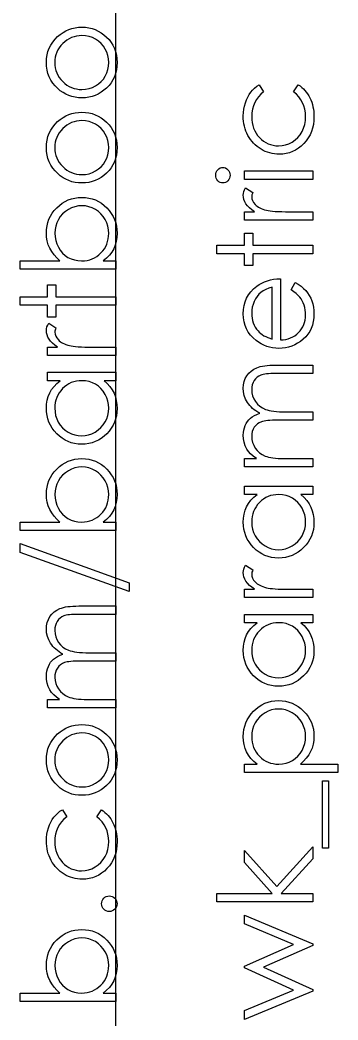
# Model space of a CAD drawing. Header units: millimetres. Extents: x -500 to 16, y 138 to 449.
# Drawn here: x -411.17 to -402.67, y 184.46 to 211.2 of the extents above; entities that cross this region are included whole.
import ezdxf

# ---------------------------------------------------------------- set-up
doc = ezdxf.new("R2010")
doc.units = ezdxf.units.MM

msp = doc.modelspace()

# ---------------------------------------------------------------- linework, layer by layer
at = {"color": 7, "linetype": 'Continuous'}
msp.add_line((-408.607, 164.056), (-408.607, 293.248), dxfattribs=at)
at = {"color": 7, "linetype": 'Continuous', "flags": 128}
for points in [[(-410.465, 210.066), (-410.461, 210.169), (-410.447, 210.267), (-410.423, 210.36), (-410.39, 210.449), (-410.348, 210.534), (-410.296, 210.614), (-410.235, 210.689), (-410.165, 210.76), (-410.165, 210.76), (-410.094, 210.819), (-410.021, 210.87), (-409.945, 210.913), (-409.865, 210.948), (-409.782, 210.976), (-409.696, 210.995), (-409.607, 211.007), (-409.515, 211.011), (-409.515, 211.011), (-409.422, 211.007), (-409.333, 210.994), (-409.246, 210.974), (-409.162, 210.945), (-409.081, 210.908), (-409.003, 210.862), (-408.929, 210.809), (-408.857, 210.746), (-408.79, 210.678), (-408.733, 210.605), (-408.685, 210.527), (-408.645, 210.444), (-408.614, 210.357), (-408.592, 210.265), (-408.579, 210.168), (-408.575, 210.066), (-408.575, 210.066), (-408.579, 209.964), (-408.592, 209.867), (-408.614, 209.775), (-408.645, 209.687), (-408.685, 209.604), (-408.733, 209.526), (-408.79, 209.453), (-408.857, 209.384), (-408.929, 209.322), (-409.003, 209.269), (-409.081, 209.223), (-409.162, 209.186), (-409.246, 209.157), (-409.333, 209.136), (-409.422, 209.124), (-409.515, 209.12), (-409.515, 209.12), (-409.607, 209.124), (-409.696, 209.135), (-409.781, 209.155), (-409.864, 209.182), (-409.943, 209.217), (-410.02, 209.261), (-410.093, 209.312), (-410.163, 209.37), (-410.163, 209.37), (-410.234, 209.441), (-410.295, 209.517), (-410.347, 209.597), (-410.39, 209.682), (-410.423, 209.771), (-410.447, 209.865), (-410.461, 209.964), (-410.466, 210.066)], [(-410.241, 210.065), (-410.238, 209.993), (-410.228, 209.923), (-410.211, 209.855), (-410.188, 209.79), (-410.158, 209.728), (-410.122, 209.668), (-410.078, 209.611), (-410.028, 209.556), (-409.974, 209.507), (-409.916, 209.464), (-409.856, 209.427), (-409.793, 209.397), (-409.727, 209.374), (-409.659, 209.358), (-409.588, 209.348), (-409.514, 209.344), (-409.514, 209.344), (-409.418, 209.35), (-409.325, 209.368), (-409.236, 209.399), (-409.15, 209.441), (-409.071, 209.493), (-409.001, 209.555), (-408.941, 209.625), (-408.891, 209.703), (-408.851, 209.787), (-408.822, 209.876), (-408.804, 209.969), (-408.799, 210.065), (-408.799, 210.065), (-408.804, 210.162), (-408.822, 210.255), (-408.851, 210.343), (-408.891, 210.427), (-408.941, 210.506), (-409.001, 210.576), (-409.071, 210.637), (-409.15, 210.689), (-409.236, 210.732), (-409.325, 210.762), (-409.418, 210.78), (-409.514, 210.786), (-409.514, 210.786), (-409.588, 210.783), (-409.659, 210.773), (-409.727, 210.756), (-409.793, 210.733), (-409.856, 210.703), (-409.916, 210.666), (-409.974, 210.623), (-410.028, 210.573), (-410.078, 210.519), (-410.122, 210.461), (-410.158, 210.402), (-410.188, 210.34), (-410.211, 210.275), (-410.228, 210.208), (-410.238, 210.137), (-410.241, 210.065)], [(-404.774, 209.472), (-404.658, 209.285), (-404.658, 209.285), (-404.733, 209.221), (-404.798, 209.151), (-404.853, 209.077), (-404.898, 208.997), (-404.933, 208.91), (-404.958, 208.819), (-404.973, 208.722), (-404.978, 208.619), (-404.978, 208.619), (-404.975, 208.537), (-404.965, 208.458), (-404.949, 208.383), (-404.926, 208.312), (-404.897, 208.243), (-404.861, 208.179), (-404.819, 208.118), (-404.77, 208.06), (-404.716, 208.008), (-404.659, 207.963), (-404.6, 207.924), (-404.538, 207.893), (-404.474, 207.869), (-404.406, 207.852), (-404.335, 207.841), (-404.262, 207.838), (-404.262, 207.838), (-404.167, 207.844), (-404.073, 207.863), (-403.984, 207.895), (-403.897, 207.94), (-403.816, 207.996), (-403.744, 208.062), (-403.683, 208.136), (-403.631, 208.221), (-403.589, 208.313), (-403.56, 208.41), (-403.542, 208.513), (-403.536, 208.621), (-403.536, 208.621), (-403.541, 208.72), (-403.556, 208.815), (-403.581, 208.904), (-403.616, 208.99), (-403.661, 209.071), (-403.716, 209.146), (-403.781, 209.218), (-403.857, 209.285), (-403.857, 209.285), (-403.733, 209.472), (-403.733, 209.472), (-403.685, 209.438), (-403.639, 209.401), (-403.596, 209.361), (-403.556, 209.319), (-403.518, 209.274), (-403.484, 209.225), (-403.451, 209.174), (-403.422, 209.12), (-403.396, 209.064), (-403.374, 209.006), (-403.355, 208.947), (-403.339, 208.884), (-403.327, 208.821), (-403.319, 208.755), (-403.313, 208.687), (-403.312, 208.617), (-403.312, 208.617), (-403.316, 208.511), (-403.329, 208.41), (-403.35, 208.314), (-403.379, 208.221), (-403.418, 208.134), (-403.464, 208.051), (-403.52, 207.972), (-403.583, 207.899), (-403.653, 207.832), (-403.726, 207.774), (-403.803, 207.725), (-403.883, 207.685), (-403.968, 207.653), (-404.055, 207.631), (-404.147, 207.618), (-404.242, 207.613), (-404.242, 207.613), (-404.307, 207.615), (-404.37, 207.622), (-404.433, 207.632), (-404.494, 207.647), (-404.554, 207.665), (-404.613, 207.689), (-404.671, 207.716), (-404.728, 207.747), (-404.782, 207.782), (-404.833, 207.82), (-404.882, 207.861), (-404.927, 207.905), (-404.969, 207.952), (-405.008, 208.003), (-405.044, 208.057), (-405.077, 208.114), (-405.107, 208.173), (-405.132, 208.234), (-405.154, 208.296), (-405.171, 208.361), (-405.185, 208.427), (-405.195, 208.495), (-405.201, 208.564), (-405.203, 208.636), (-405.203, 208.636), (-405.199, 208.726), (-405.189, 208.814), (-405.172, 208.901), (-405.147, 208.986), (-405.117, 209.067), (-405.083, 209.142), (-405.045, 209.21), (-405.002, 209.273), (-404.954, 209.329), (-404.901, 209.381), (-404.841, 209.429), (-404.775, 209.472)], [(-410.465, 207.791), (-410.461, 207.893), (-410.447, 207.991), (-410.423, 208.085), (-410.39, 208.174), (-410.348, 208.258), (-410.296, 208.338), (-410.235, 208.414), (-410.165, 208.485), (-410.165, 208.485), (-410.094, 208.543), (-410.021, 208.594), (-409.945, 208.638), (-409.865, 208.673), (-409.782, 208.7), (-409.696, 208.72), (-409.607, 208.731), (-409.515, 208.735), (-409.515, 208.735), (-409.422, 208.731), (-409.333, 208.719), (-409.246, 208.698), (-409.162, 208.669), (-409.081, 208.632), (-409.003, 208.586), (-408.929, 208.533), (-408.857, 208.471), (-408.79, 208.402), (-408.733, 208.329), (-408.685, 208.251), (-408.645, 208.169), (-408.614, 208.081), (-408.592, 207.989), (-408.579, 207.892), (-408.575, 207.791), (-408.575, 207.791), (-408.579, 207.689), (-408.592, 207.591), (-408.614, 207.499), (-408.645, 207.412), (-408.685, 207.328), (-408.733, 207.25), (-408.79, 207.177), (-408.857, 207.109), (-408.929, 207.046), (-409.003, 206.993), (-409.081, 206.947), (-409.162, 206.91), (-409.246, 206.881), (-409.333, 206.861), (-409.422, 206.848), (-409.515, 206.844), (-409.515, 206.844), (-409.607, 206.848), (-409.696, 206.86), (-409.781, 206.879), (-409.864, 206.907), (-409.943, 206.942), (-410.02, 206.985), (-410.093, 207.036), (-410.163, 207.095), (-410.163, 207.095), (-410.234, 207.166), (-410.295, 207.241), (-410.347, 207.321), (-410.39, 207.407), (-410.423, 207.496), (-410.447, 207.589), (-410.461, 207.688), (-410.466, 207.791)], [(-410.241, 207.79), (-410.238, 207.717), (-410.228, 207.647), (-410.211, 207.579), (-410.188, 207.515), (-410.158, 207.452), (-410.122, 207.393), (-410.078, 207.335), (-410.028, 207.281), (-409.974, 207.231), (-409.916, 207.188), (-409.856, 207.152), (-409.793, 207.122), (-409.727, 207.099), (-409.659, 207.082), (-409.588, 207.072), (-409.514, 207.069), (-409.514, 207.069), (-409.418, 207.075), (-409.325, 207.093), (-409.236, 207.123), (-409.15, 207.165), (-409.071, 207.218), (-409.001, 207.279), (-408.941, 207.349), (-408.891, 207.427), (-408.851, 207.512), (-408.822, 207.6), (-408.804, 207.693), (-408.799, 207.79), (-408.799, 207.79), (-408.804, 207.886), (-408.822, 207.979), (-408.851, 208.067), (-408.891, 208.152), (-408.941, 208.23), (-409.001, 208.3), (-409.071, 208.361), (-409.15, 208.414), (-409.236, 208.456), (-409.325, 208.487), (-409.418, 208.505), (-409.514, 208.511), (-409.514, 208.511), (-409.588, 208.507), (-409.659, 208.497), (-409.727, 208.481), (-409.793, 208.458), (-409.856, 208.428), (-409.916, 208.391), (-409.974, 208.348), (-410.028, 208.297), (-410.078, 208.243), (-410.122, 208.186), (-410.158, 208.126), (-410.188, 208.064), (-410.211, 207.999), (-410.228, 207.932), (-410.238, 207.862), (-410.241, 207.79)], [(-405.94, 207.051), (-405.936, 207.093), (-405.926, 207.132), (-405.908, 207.167), (-405.883, 207.199), (-405.854, 207.226), (-405.821, 207.245), (-405.785, 207.257), (-405.747, 207.261), (-405.747, 207.261), (-405.709, 207.257), (-405.674, 207.245), (-405.641, 207.226), (-405.612, 207.199), (-405.587, 207.167), (-405.569, 207.132), (-405.559, 207.093), (-405.555, 207.051), (-405.555, 207.051), (-405.559, 207.01), (-405.569, 206.973), (-405.587, 206.937), (-405.612, 206.905), (-405.641, 206.879), (-405.674, 206.86), (-405.709, 206.848), (-405.747, 206.844), (-405.747, 206.844), (-405.785, 206.848), (-405.821, 206.86), (-405.854, 206.879), (-405.883, 206.905), (-405.908, 206.937), (-405.926, 206.973), (-405.936, 207.01), (-405.94, 207.051)], [(-405.171, 206.94), (-405.171, 207.165), (-405.171, 207.165), (-403.344, 207.165), (-403.344, 207.165), (-403.344, 206.94), (-403.344, 206.94), (-405.171, 206.94)], [(-405.171, 205.851), (-405.171, 206.075), (-405.171, 206.075), (-404.902, 206.075), (-404.902, 206.075), (-404.976, 206.126), (-405.039, 206.179), (-405.091, 206.232), (-405.132, 206.287), (-405.163, 206.344), (-405.185, 206.402), (-405.198, 206.461), (-405.203, 206.521), (-405.203, 206.521), (-405.199, 206.567), (-405.187, 206.615), (-405.168, 206.665), (-405.14, 206.716), (-405.14, 206.716), (-404.946, 206.593), (-404.946, 206.593), (-404.96, 206.56), (-404.97, 206.53), (-404.976, 206.503), (-404.978, 206.478), (-404.978, 206.478), (-404.972, 206.424), (-404.954, 206.371), (-404.925, 206.32), (-404.883, 206.269), (-404.857, 206.244), (-404.828, 206.221), (-404.796, 206.2), (-404.76, 206.18), (-404.722, 206.162), (-404.679, 206.145), (-404.633, 206.129), (-404.585, 206.115), (-404.585, 206.115), (-404.541, 206.105), (-404.487, 206.097), (-404.424, 206.09), (-404.35, 206.085), (-404.267, 206.08), (-404.174, 206.077), (-404.071, 206.075), (-403.958, 206.075), (-403.958, 206.075), (-403.344, 206.075), (-403.344, 206.075), (-403.344, 205.851), (-403.344, 205.851), (-405.171, 205.851)], [(-408.607, 204.536), (-411.171, 204.536), (-411.171, 204.536), (-411.171, 204.761), (-411.171, 204.761), (-410.102, 204.761), (-410.102, 204.761), (-410.188, 204.838), (-410.261, 204.92), (-410.324, 205.007), (-410.375, 205.097), (-410.415, 205.193), (-410.443, 205.293), (-410.46, 205.397), (-410.466, 205.506), (-410.466, 205.506), (-410.461, 205.603), (-410.448, 205.696), (-410.427, 205.786), (-410.396, 205.872), (-410.357, 205.954), (-410.31, 206.033), (-410.254, 206.108), (-410.189, 206.18), (-410.118, 206.246), (-410.043, 206.302), (-409.964, 206.35), (-409.882, 206.39), (-409.797, 206.42), (-409.707, 206.442), (-409.614, 206.455), (-409.517, 206.46), (-409.517, 206.46), (-409.421, 206.455), (-409.329, 206.442), (-409.24, 206.42), (-409.155, 206.389), (-409.073, 206.349), (-408.996, 206.301), (-408.921, 206.244), (-408.851, 206.178), (-408.786, 206.105), (-408.73, 206.029), (-408.682, 205.95), (-408.644, 205.867), (-408.613, 205.78), (-408.592, 205.69), (-408.579, 205.596), (-408.575, 205.499), (-408.575, 205.499), (-408.58, 205.388), (-408.597, 205.282), (-408.625, 205.182), (-408.663, 205.087), (-408.714, 204.997), (-408.778, 204.913), (-408.855, 204.834), (-408.945, 204.761), (-408.945, 204.761), (-408.607, 204.761), (-408.607, 204.761), (-408.607, 204.536)], [(-408.799, 205.497), (-408.805, 205.595), (-408.822, 205.689), (-408.852, 205.779), (-408.893, 205.866), (-408.945, 205.946), (-409.006, 206.018), (-409.077, 206.081), (-409.157, 206.135), (-409.244, 206.179), (-409.332, 206.21), (-409.423, 206.229), (-409.517, 206.235), (-409.517, 206.235), (-409.61, 206.229), (-409.702, 206.21), (-409.791, 206.178), (-409.878, 206.134), (-409.959, 206.079), (-410.031, 206.016), (-410.093, 205.944), (-410.146, 205.864), (-410.188, 205.777), (-410.217, 205.688), (-410.235, 205.596), (-410.241, 205.501), (-410.241, 205.501), (-410.235, 205.403), (-410.217, 205.309), (-410.188, 205.217), (-410.146, 205.127), (-410.093, 205.044), (-410.033, 204.971), (-409.965, 204.908), (-409.888, 204.855), (-409.805, 204.814), (-409.716, 204.784), (-409.622, 204.767), (-409.524, 204.761), (-409.524, 204.761), (-409.448, 204.764), (-409.375, 204.774), (-409.306, 204.791), (-409.24, 204.814), (-409.177, 204.844), (-409.117, 204.881), (-409.06, 204.924), (-409.007, 204.973), (-408.958, 205.028), (-408.916, 205.086), (-408.88, 205.146), (-408.851, 205.211), (-408.828, 205.278), (-408.812, 205.348), (-408.802, 205.421), (-408.799, 205.497)], [(-405.908, 204.953), (-405.908, 205.177), (-405.908, 205.177), (-405.171, 205.177), (-405.171, 205.177), (-405.171, 205.498), (-405.171, 205.498), (-404.946, 205.498), (-404.946, 205.498), (-404.946, 205.177), (-404.946, 205.177), (-403.344, 205.177), (-403.344, 205.177), (-403.344, 204.953), (-403.344, 204.953), (-404.946, 204.953), (-404.946, 204.953), (-404.946, 204.633), (-404.946, 204.633), (-405.171, 204.633), (-405.171, 204.633), (-405.171, 204.953), (-405.171, 204.953), (-405.908, 204.953)], [(-411.17, 203.575), (-411.171, 203.799), (-411.171, 203.799), (-410.434, 203.799), (-410.434, 203.799), (-410.434, 204.12), (-410.434, 204.12), (-410.209, 204.12), (-410.209, 204.12), (-410.209, 203.799), (-410.209, 203.799), (-408.607, 203.799), (-408.607, 203.799), (-408.607, 203.575), (-408.607, 203.575), (-410.209, 203.575), (-410.209, 203.575), (-410.209, 203.254), (-410.209, 203.254), (-410.434, 203.254), (-410.434, 203.254), (-410.434, 203.575), (-410.434, 203.575), (-411.171, 203.575)], [(-403.921, 203.985), (-403.816, 204.184), (-403.816, 204.184), (-403.732, 204.135), (-403.657, 204.082), (-403.591, 204.026), (-403.533, 203.966), (-403.482, 203.902), (-403.437, 203.835), (-403.399, 203.764), (-403.368, 203.689), (-403.344, 203.609), (-403.326, 203.524), (-403.315, 203.435), (-403.312, 203.34), (-403.312, 203.34), (-403.316, 203.235), (-403.33, 203.136), (-403.352, 203.043), (-403.384, 202.955), (-403.424, 202.874), (-403.474, 202.798), (-403.533, 202.728), (-403.6, 202.664), (-403.673, 202.607), (-403.749, 202.558), (-403.827, 202.516), (-403.907, 202.482), (-403.99, 202.455), (-404.075, 202.436), (-404.163, 202.425), (-404.252, 202.421), (-404.252, 202.421), (-404.336, 202.425), (-404.419, 202.434), (-404.498, 202.451), (-404.576, 202.474), (-404.651, 202.503), (-404.724, 202.539), (-404.794, 202.582), (-404.862, 202.631), (-404.862, 202.631), (-404.942, 202.701), (-405.011, 202.776), (-405.07, 202.857), (-405.118, 202.943), (-405.155, 203.036), (-405.181, 203.133), (-405.197, 203.236), (-405.203, 203.346), (-405.203, 203.346), (-405.197, 203.458), (-405.18, 203.564), (-405.152, 203.665), (-405.113, 203.76), (-405.063, 203.849), (-405, 203.932), (-404.927, 204.01), (-404.843, 204.081), (-404.843, 204.081), (-404.778, 204.127), (-404.708, 204.167), (-404.635, 204.201), (-404.558, 204.228), (-404.477, 204.251), (-404.391, 204.267), (-404.302, 204.276), (-404.209, 204.28), (-404.209, 204.28), (-404.209, 202.645), (-404.209, 202.645), (-404.137, 202.65), (-404.068, 202.66), (-404.002, 202.676), (-403.94, 202.698), (-403.882, 202.725), (-403.826, 202.758), (-403.774, 202.797), (-403.725, 202.842), (-403.681, 202.891), (-403.642, 202.942), (-403.61, 202.997), (-403.583, 203.055), (-403.563, 203.115), (-403.548, 203.178), (-403.539, 203.243), (-403.536, 203.312), (-403.536, 203.312), (-403.539, 203.379), (-403.547, 203.445), (-403.56, 203.51), (-403.579, 203.574), (-403.602, 203.636), (-403.629, 203.692), (-403.659, 203.744), (-403.692, 203.791), (-403.733, 203.836), (-403.785, 203.884), (-403.847, 203.934), (-403.921, 203.985)], [(-404.433, 204.056), (-404.522, 204.029), (-404.601, 203.997), (-404.671, 203.959), (-404.731, 203.916), (-404.784, 203.867), (-404.831, 203.81), (-404.874, 203.746), (-404.91, 203.674), (-404.94, 203.598), (-404.961, 203.519), (-404.974, 203.439), (-404.978, 203.357), (-404.978, 203.357), (-404.976, 203.29), (-404.968, 203.225), (-404.954, 203.162), (-404.935, 203.103), (-404.911, 203.045), (-404.882, 202.989), (-404.847, 202.937), (-404.807, 202.886), (-404.807, 202.886), (-404.774, 202.851), (-404.737, 202.819), (-404.696, 202.788), (-404.651, 202.76), (-404.603, 202.734), (-404.55, 202.71), (-404.494, 202.689), (-404.434, 202.669), (-404.434, 202.669), (-404.434, 204.056)], [(-410.434, 202.229), (-410.434, 202.453), (-410.434, 202.453), (-410.165, 202.453), (-410.165, 202.453), (-410.239, 202.504), (-410.302, 202.557), (-410.354, 202.61), (-410.395, 202.665), (-410.426, 202.722), (-410.448, 202.78), (-410.461, 202.839), (-410.466, 202.899), (-410.466, 202.899), (-410.462, 202.945), (-410.45, 202.993), (-410.431, 203.043), (-410.403, 203.094), (-410.403, 203.094), (-410.209, 202.971), (-410.209, 202.971), (-410.223, 202.938), (-410.233, 202.908), (-410.239, 202.881), (-410.241, 202.856), (-410.241, 202.856), (-410.235, 202.803), (-410.217, 202.75), (-410.188, 202.698), (-410.146, 202.647), (-410.12, 202.622), (-410.091, 202.599), (-410.058, 202.578), (-410.023, 202.558), (-409.984, 202.54), (-409.942, 202.523), (-409.896, 202.507), (-409.848, 202.493), (-409.848, 202.493), (-409.804, 202.484), (-409.75, 202.476), (-409.687, 202.469), (-409.613, 202.463), (-409.53, 202.459), (-409.436, 202.456), (-409.334, 202.454), (-409.221, 202.453), (-409.221, 202.453), (-408.607, 202.453), (-408.607, 202.453), (-408.607, 202.229), (-408.607, 202.229), (-410.434, 202.229)], [(-405.171, 199.248), (-405.171, 199.472), (-405.171, 199.472), (-404.853, 199.472), (-404.853, 199.472), (-404.935, 199.534), (-405.005, 199.598), (-405.064, 199.661), (-405.11, 199.726), (-405.11, 199.726), (-405.151, 199.816), (-405.18, 199.91), (-405.197, 200.005), (-405.203, 200.102), (-405.203, 200.102), (-405.199, 200.168), (-405.19, 200.233), (-405.173, 200.295), (-405.15, 200.356), (-405.122, 200.413), (-405.089, 200.465), (-405.052, 200.512), (-405.011, 200.552), (-404.963, 200.589), (-404.905, 200.623), (-404.838, 200.655), (-404.762, 200.684), (-404.762, 200.684), (-404.814, 200.714), (-404.863, 200.746), (-404.909, 200.78), (-404.952, 200.816), (-404.991, 200.853), (-405.028, 200.892), (-405.061, 200.933), (-405.091, 200.976), (-405.14, 201.065), (-405.175, 201.159), (-405.196, 201.254), (-405.203, 201.354), (-405.203, 201.354), (-405.197, 201.446), (-405.179, 201.532), (-405.15, 201.612), (-405.108, 201.687), (-405.056, 201.755), (-404.994, 201.814), (-404.923, 201.863), (-404.843, 201.902), (-404.798, 201.919), (-404.748, 201.933), (-404.691, 201.945), (-404.63, 201.955), (-404.564, 201.962), (-404.493, 201.968), (-404.416, 201.971), (-404.333, 201.972), (-404.333, 201.972), (-403.344, 201.972), (-403.344, 201.972), (-403.344, 201.748), (-403.344, 201.748), (-404.334, 201.748), (-404.334, 201.748), (-404.404, 201.748), (-404.469, 201.746), (-404.528, 201.742), (-404.581, 201.737), (-404.628, 201.731), (-404.67, 201.724), (-404.706, 201.715), (-404.736, 201.705), (-404.788, 201.68), (-404.835, 201.648), (-404.876, 201.608), (-404.912, 201.56), (-404.941, 201.507), (-404.962, 201.448), (-404.974, 201.384), (-404.978, 201.315), (-404.978, 201.315), (-404.972, 201.23), (-404.953, 201.15), (-404.922, 201.072), (-404.878, 200.998), (-404.824, 200.931), (-404.762, 200.874), (-404.69, 200.827), (-404.611, 200.788), (-404.566, 200.773), (-404.514, 200.759), (-404.455, 200.748), (-404.388, 200.739), (-404.316, 200.732), (-404.236, 200.726), (-404.149, 200.723), (-404.054, 200.722), (-404.054, 200.722), (-403.344, 200.722), (-403.344, 200.722), (-403.344, 200.498), (-403.344, 200.498), (-404.273, 200.498), (-404.273, 200.498), (-404.351, 200.498), (-404.424, 200.496), (-404.49, 200.492), (-404.549, 200.487), (-404.601, 200.481), (-404.647, 200.474), (-404.686, 200.466), (-404.719, 200.456), (-404.775, 200.431), (-404.825, 200.399), (-404.869, 200.358), (-404.908, 200.31), (-404.939, 200.256), (-404.961, 200.197), (-404.974, 200.132), (-404.978, 200.063), (-404.978, 200.063), (-404.972, 199.982), (-404.954, 199.904), (-404.923, 199.827), (-404.881, 199.754), (-404.828, 199.687), (-404.766, 199.629), (-404.696, 199.581), (-404.618, 199.541), (-404.574, 199.525), (-404.525, 199.511), (-404.47, 199.499), (-404.409, 199.49), (-404.343, 199.482), (-404.272, 199.477), (-404.195, 199.473), (-404.113, 199.472), (-404.113, 199.472), (-403.344, 199.472), (-403.344, 199.472), (-403.344, 199.248), (-403.344, 199.248), (-405.171, 199.248)], [(-410.434, 201.78), (-408.607, 201.78), (-408.607, 201.78), (-408.607, 201.556), (-408.607, 201.556), (-408.923, 201.556), (-408.923, 201.556), (-408.838, 201.478), (-408.766, 201.396), (-408.706, 201.309), (-408.658, 201.218), (-408.622, 201.123), (-408.596, 201.023), (-408.58, 200.918), (-408.575, 200.81), (-408.575, 200.81), (-408.579, 200.713), (-408.592, 200.62), (-408.614, 200.53), (-408.644, 200.444), (-408.683, 200.362), (-408.73, 200.283), (-408.786, 200.208), (-408.852, 200.136), (-408.923, 200.07), (-408.997, 200.014), (-409.076, 199.966), (-409.158, 199.927), (-409.245, 199.896), (-409.334, 199.875), (-409.428, 199.861), (-409.525, 199.857), (-409.525, 199.857), (-409.62, 199.861), (-409.712, 199.875), (-409.801, 199.897), (-409.886, 199.928), (-409.967, 199.967), (-410.044, 200.015), (-410.119, 200.072), (-410.19, 200.138), (-410.254, 200.211), (-410.31, 200.287), (-410.358, 200.366), (-410.396, 200.449), (-410.427, 200.536), (-410.449, 200.626), (-410.461, 200.719), (-410.466, 200.817), (-410.466, 200.817), (-410.46, 200.928), (-410.444, 201.034), (-410.416, 201.135), (-410.377, 201.23), (-410.326, 201.32), (-410.262, 201.404), (-410.185, 201.483), (-410.095, 201.556), (-410.095, 201.556), (-410.434, 201.556), (-410.434, 201.556), (-410.434, 201.78)], [(-410.241, 200.82), (-410.235, 200.721), (-410.218, 200.627), (-410.188, 200.537), (-410.147, 200.45), (-410.095, 200.37), (-410.034, 200.299), (-409.963, 200.236), (-409.883, 200.181), (-409.797, 200.137), (-409.707, 200.106), (-409.616, 200.087), (-409.523, 200.081), (-409.523, 200.081), (-409.429, 200.088), (-409.338, 200.106), (-409.25, 200.138), (-409.163, 200.182), (-409.081, 200.237), (-409.009, 200.3), (-408.947, 200.372), (-408.895, 200.453), (-408.853, 200.54), (-408.823, 200.629), (-408.805, 200.722), (-408.799, 200.818), (-408.799, 200.818), (-408.805, 200.915), (-408.822, 201.009), (-408.853, 201.101), (-408.894, 201.19), (-408.946, 201.273), (-409.006, 201.346), (-409.074, 201.408), (-409.151, 201.461), (-409.235, 201.502), (-409.323, 201.532), (-409.417, 201.55), (-409.516, 201.556), (-409.516, 201.556), (-409.592, 201.552), (-409.664, 201.542), (-409.734, 201.526), (-409.8, 201.503), (-409.863, 201.473), (-409.923, 201.436), (-409.98, 201.393), (-410.033, 201.343), (-410.082, 201.288), (-410.125, 201.231), (-410.16, 201.17), (-410.189, 201.106), (-410.212, 201.039), (-410.228, 200.969), (-410.238, 200.896), (-410.241, 200.82)], [(-408.607, 197.549), (-411.171, 197.549), (-411.171, 197.549), (-411.171, 197.774), (-411.171, 197.774), (-410.102, 197.774), (-410.102, 197.774), (-410.188, 197.851), (-410.261, 197.933), (-410.324, 198.02), (-410.375, 198.11), (-410.415, 198.206), (-410.443, 198.305), (-410.46, 198.41), (-410.466, 198.519), (-410.466, 198.519), (-410.461, 198.615), (-410.448, 198.709), (-410.427, 198.799), (-410.396, 198.885), (-410.357, 198.967), (-410.31, 199.046), (-410.254, 199.121), (-410.189, 199.193), (-410.118, 199.259), (-410.043, 199.315), (-409.964, 199.363), (-409.882, 199.403), (-409.797, 199.433), (-409.707, 199.455), (-409.614, 199.468), (-409.517, 199.472), (-409.517, 199.472), (-409.421, 199.468), (-409.329, 199.455), (-409.24, 199.433), (-409.155, 199.402), (-409.073, 199.362), (-408.996, 199.314), (-408.921, 199.257), (-408.851, 199.19), (-408.786, 199.118), (-408.73, 199.042), (-408.682, 198.963), (-408.644, 198.88), (-408.613, 198.793), (-408.592, 198.703), (-408.579, 198.609), (-408.575, 198.512), (-408.575, 198.512), (-408.58, 198.401), (-408.597, 198.295), (-408.625, 198.195), (-408.663, 198.1), (-408.714, 198.01), (-408.778, 197.926), (-408.855, 197.847), (-408.945, 197.774), (-408.945, 197.774), (-408.607, 197.774), (-408.607, 197.774), (-408.607, 197.549)], [(-408.799, 198.51), (-408.805, 198.608), (-408.822, 198.702), (-408.852, 198.792), (-408.893, 198.879), (-408.945, 198.959), (-409.006, 199.031), (-409.077, 199.094), (-409.157, 199.148), (-409.244, 199.192), (-409.332, 199.223), (-409.423, 199.242), (-409.517, 199.248), (-409.517, 199.248), (-409.61, 199.241), (-409.702, 199.223), (-409.791, 199.191), (-409.878, 199.147), (-409.959, 199.092), (-410.031, 199.029), (-410.093, 198.957), (-410.146, 198.876), (-410.188, 198.79), (-410.217, 198.701), (-410.235, 198.608), (-410.241, 198.513), (-410.241, 198.513), (-410.235, 198.416), (-410.217, 198.322), (-410.188, 198.23), (-410.146, 198.14), (-410.093, 198.057), (-410.033, 197.984), (-409.965, 197.921), (-409.888, 197.868), (-409.805, 197.827), (-409.716, 197.797), (-409.622, 197.78), (-409.524, 197.774), (-409.524, 197.774), (-409.448, 197.777), (-409.375, 197.787), (-409.306, 197.804), (-409.24, 197.827), (-409.177, 197.857), (-409.117, 197.893), (-409.06, 197.936), (-409.007, 197.986), (-408.958, 198.041), (-408.916, 198.099), (-408.88, 198.159), (-408.851, 198.223), (-408.828, 198.29), (-408.812, 198.361), (-408.802, 198.434), (-408.799, 198.51)], [(-405.171, 198.735), (-403.344, 198.735), (-403.344, 198.735), (-403.344, 198.511), (-403.344, 198.511), (-403.66, 198.511), (-403.66, 198.511), (-403.576, 198.433), (-403.503, 198.352), (-403.443, 198.264), (-403.395, 198.173), (-403.359, 198.078), (-403.333, 197.978), (-403.317, 197.873), (-403.312, 197.765), (-403.312, 197.765), (-403.316, 197.668), (-403.329, 197.575), (-403.351, 197.485), (-403.381, 197.399), (-403.42, 197.317), (-403.467, 197.238), (-403.524, 197.163), (-403.589, 197.091), (-403.66, 197.025), (-403.734, 196.969), (-403.813, 196.921), (-403.896, 196.882), (-403.982, 196.851), (-404.071, 196.83), (-404.165, 196.817), (-404.262, 196.812), (-404.262, 196.812), (-404.357, 196.817), (-404.45, 196.83), (-404.538, 196.852), (-404.623, 196.883), (-404.704, 196.922), (-404.782, 196.97), (-404.856, 197.027), (-404.927, 197.094), (-404.991, 197.166), (-405.048, 197.242), (-405.095, 197.321), (-405.134, 197.404), (-405.164, 197.491), (-405.186, 197.581), (-405.198, 197.674), (-405.203, 197.772), (-405.203, 197.772), (-405.197, 197.883), (-405.181, 197.989), (-405.153, 198.09), (-405.114, 198.185), (-405.063, 198.275), (-404.999, 198.36), (-404.922, 198.438), (-404.833, 198.511), (-404.833, 198.511), (-405.171, 198.511), (-405.171, 198.511), (-405.171, 198.735)], [(-404.978, 197.775), (-404.972, 197.676), (-404.955, 197.582), (-404.925, 197.492), (-404.884, 197.406), (-404.832, 197.325), (-404.771, 197.254), (-404.7, 197.191), (-404.62, 197.136), (-404.534, 197.093), (-404.445, 197.062), (-404.353, 197.042), (-404.26, 197.036), (-404.26, 197.036), (-404.167, 197.043), (-404.075, 197.062), (-403.987, 197.093), (-403.9, 197.137), (-403.819, 197.192), (-403.746, 197.255), (-403.684, 197.327), (-403.632, 197.408), (-403.59, 197.495), (-403.56, 197.584), (-403.542, 197.677), (-403.536, 197.773), (-403.536, 197.773), (-403.542, 197.87), (-403.56, 197.964), (-403.59, 198.056), (-403.631, 198.145), (-403.683, 198.228), (-403.743, 198.301), (-403.811, 198.363), (-403.888, 198.416), (-403.972, 198.457), (-404.06, 198.487), (-404.154, 198.505), (-404.253, 198.511), (-404.253, 198.511), (-404.329, 198.507), (-404.401, 198.497), (-404.471, 198.481), (-404.537, 198.458), (-404.6, 198.428), (-404.66, 198.391), (-404.717, 198.348), (-404.771, 198.298), (-404.819, 198.243), (-404.862, 198.186), (-404.897, 198.125), (-404.926, 198.061), (-404.949, 197.994), (-404.965, 197.924), (-404.975, 197.851), (-404.978, 197.775)], [(-411.17, 197.197), (-408.254, 196.151), (-408.254, 196.151), (-408.254, 195.915), (-408.254, 195.915), (-411.171, 196.96), (-411.171, 196.96), (-411.171, 197.197)], [(-405.171, 195.754), (-405.171, 195.979), (-405.171, 195.979), (-404.902, 195.979), (-404.902, 195.979), (-404.976, 196.03), (-405.039, 196.082), (-405.091, 196.136), (-405.132, 196.191), (-405.163, 196.248), (-405.185, 196.306), (-405.198, 196.364), (-405.203, 196.424), (-405.203, 196.424), (-405.199, 196.471), (-405.187, 196.519), (-405.168, 196.569), (-405.14, 196.62), (-405.14, 196.62), (-404.946, 196.497), (-404.946, 196.497), (-404.96, 196.464), (-404.97, 196.434), (-404.976, 196.406), (-404.978, 196.382), (-404.978, 196.382), (-404.972, 196.328), (-404.954, 196.275), (-404.925, 196.224), (-404.883, 196.173), (-404.857, 196.148), (-404.828, 196.125), (-404.796, 196.104), (-404.76, 196.084), (-404.722, 196.065), (-404.679, 196.048), (-404.633, 196.033), (-404.585, 196.019), (-404.585, 196.019), (-404.541, 196.009), (-404.487, 196.001), (-404.424, 195.994), (-404.35, 195.989), (-404.267, 195.984), (-404.174, 195.981), (-404.071, 195.979), (-403.958, 195.979), (-403.958, 195.979), (-403.344, 195.979), (-403.344, 195.979), (-403.344, 195.754), (-403.344, 195.754), (-405.171, 195.754)], [(-410.434, 192.806), (-410.434, 193.03), (-410.434, 193.03), (-410.116, 193.03), (-410.116, 193.03), (-410.198, 193.092), (-410.268, 193.155), (-410.326, 193.219), (-410.373, 193.283), (-410.373, 193.283), (-410.414, 193.374), (-410.443, 193.467), (-410.46, 193.562), (-410.466, 193.66), (-410.466, 193.66), (-410.462, 193.726), (-410.453, 193.79), (-410.436, 193.853), (-410.413, 193.913), (-410.384, 193.971), (-410.352, 194.023), (-410.315, 194.069), (-410.274, 194.11), (-410.226, 194.146), (-410.168, 194.181), (-410.101, 194.212), (-410.024, 194.241), (-410.024, 194.241), (-410.077, 194.272), (-410.126, 194.304), (-410.172, 194.338), (-410.215, 194.373), (-410.254, 194.411), (-410.291, 194.45), (-410.324, 194.491), (-410.353, 194.534), (-410.402, 194.623), (-410.438, 194.716), (-410.459, 194.812), (-410.466, 194.912), (-410.466, 194.912), (-410.46, 195.003), (-410.442, 195.089), (-410.413, 195.17), (-410.371, 195.245), (-410.319, 195.313), (-410.257, 195.371), (-410.186, 195.42), (-410.106, 195.46), (-410.061, 195.476), (-410.01, 195.49), (-409.954, 195.503), (-409.893, 195.513), (-409.827, 195.52), (-409.755, 195.526), (-409.678, 195.529), (-409.596, 195.53), (-409.596, 195.53), (-408.607, 195.53), (-408.607, 195.53), (-408.607, 195.306), (-408.607, 195.306), (-409.597, 195.306), (-409.597, 195.306), (-409.667, 195.305), (-409.732, 195.303), (-409.791, 195.3), (-409.844, 195.295), (-409.891, 195.289), (-409.933, 195.282), (-409.969, 195.273), (-409.999, 195.263), (-410.051, 195.238), (-410.098, 195.206), (-410.139, 195.165), (-410.175, 195.118), (-410.204, 195.064), (-410.225, 195.005), (-410.237, 194.942), (-410.241, 194.873), (-410.241, 194.873), (-410.235, 194.788), (-410.216, 194.707), (-410.185, 194.63), (-410.141, 194.556), (-410.087, 194.489), (-410.024, 194.432), (-409.953, 194.384), (-409.874, 194.346), (-409.829, 194.331), (-409.777, 194.317), (-409.718, 194.306), (-409.651, 194.297), (-409.579, 194.29), (-409.499, 194.284), (-409.411, 194.281), (-409.317, 194.28), (-409.317, 194.28), (-408.607, 194.28), (-408.607, 194.28), (-408.607, 194.056), (-408.607, 194.056), (-409.536, 194.056), (-409.536, 194.056), (-409.614, 194.055), (-409.687, 194.053), (-409.752, 194.05), (-409.812, 194.045), (-409.864, 194.039), (-409.91, 194.032), (-409.949, 194.024), (-409.982, 194.014), (-410.038, 193.989), (-410.088, 193.957), (-410.132, 193.916), (-410.171, 193.868), (-410.202, 193.814), (-410.224, 193.754), (-410.237, 193.69), (-410.241, 193.621), (-410.241, 193.621), (-410.235, 193.54), (-410.217, 193.461), (-410.186, 193.385), (-410.144, 193.312), (-410.09, 193.245), (-410.029, 193.187), (-409.959, 193.138), (-409.881, 193.099), (-409.837, 193.083), (-409.788, 193.069), (-409.732, 193.057), (-409.672, 193.048), (-409.606, 193.04), (-409.535, 193.035), (-409.458, 193.031), (-409.375, 193.03), (-409.375, 193.03), (-408.607, 193.03), (-408.607, 193.03), (-408.607, 192.806), (-408.607, 192.806), (-410.434, 192.806)], [(-405.171, 195.306), (-403.344, 195.306), (-403.344, 195.306), (-403.344, 195.081), (-403.344, 195.081), (-403.66, 195.081), (-403.66, 195.081), (-403.576, 195.004), (-403.503, 194.922), (-403.443, 194.835), (-403.395, 194.744), (-403.359, 194.648), (-403.333, 194.548), (-403.317, 194.444), (-403.312, 194.335), (-403.312, 194.335), (-403.316, 194.238), (-403.329, 194.145), (-403.351, 194.056), (-403.381, 193.97), (-403.42, 193.887), (-403.467, 193.808), (-403.524, 193.733), (-403.589, 193.662), (-403.66, 193.596), (-403.734, 193.539), (-403.813, 193.492), (-403.896, 193.452), (-403.982, 193.422), (-404.071, 193.4), (-404.165, 193.387), (-404.262, 193.383), (-404.262, 193.383), (-404.357, 193.387), (-404.45, 193.4), (-404.538, 193.422), (-404.623, 193.453), (-404.704, 193.493), (-404.782, 193.541), (-404.856, 193.598), (-404.927, 193.664), (-404.991, 193.736), (-405.048, 193.812), (-405.095, 193.891), (-405.134, 193.975), (-405.164, 194.061), (-405.186, 194.151), (-405.198, 194.245), (-405.203, 194.342), (-405.203, 194.342), (-405.197, 194.454), (-405.181, 194.56), (-405.153, 194.661), (-405.114, 194.756), (-405.063, 194.845), (-404.999, 194.93), (-404.922, 195.008), (-404.833, 195.081), (-404.833, 195.081), (-405.171, 195.081), (-405.171, 195.081), (-405.171, 195.306)], [(-404.978, 194.345), (-404.972, 194.247), (-404.955, 194.153), (-404.925, 194.063), (-404.884, 193.976), (-404.832, 193.896), (-404.771, 193.824), (-404.7, 193.761), (-404.62, 193.707), (-404.534, 193.663), (-404.445, 193.632), (-404.353, 193.613), (-404.26, 193.607), (-404.26, 193.607), (-404.167, 193.613), (-404.075, 193.632), (-403.987, 193.664), (-403.9, 193.708), (-403.819, 193.763), (-403.746, 193.826), (-403.684, 193.898), (-403.632, 193.979), (-403.59, 194.065), (-403.56, 194.155), (-403.542, 194.248), (-403.536, 194.343), (-403.536, 194.343), (-403.542, 194.44), (-403.56, 194.535), (-403.59, 194.627), (-403.631, 194.716), (-403.683, 194.798), (-403.743, 194.872), (-403.811, 194.934), (-403.888, 194.986), (-403.972, 195.028), (-404.06, 195.058), (-404.154, 195.075), (-404.253, 195.081), (-404.253, 195.081), (-404.329, 195.078), (-404.401, 195.068), (-404.471, 195.051), (-404.537, 195.028), (-404.6, 194.998), (-404.66, 194.962), (-404.717, 194.919), (-404.771, 194.868), (-404.819, 194.814), (-404.862, 194.756), (-404.897, 194.695), (-404.926, 194.632), (-404.949, 194.565), (-404.965, 194.494), (-404.975, 194.421), (-404.978, 194.345)], [(-405.171, 191.075), (-405.171, 191.299), (-405.171, 191.299), (-404.833, 191.299), (-404.833, 191.299), (-404.922, 191.373), (-404.999, 191.452), (-405.063, 191.536), (-405.114, 191.625), (-405.153, 191.72), (-405.181, 191.821), (-405.197, 191.926), (-405.203, 192.037), (-405.203, 192.037), (-405.198, 192.135), (-405.186, 192.229), (-405.164, 192.319), (-405.134, 192.406), (-405.095, 192.489), (-405.048, 192.568), (-404.991, 192.644), (-404.927, 192.716), (-404.856, 192.782), (-404.782, 192.839), (-404.704, 192.888), (-404.623, 192.927), (-404.538, 192.958), (-404.45, 192.98), (-404.357, 192.993), (-404.262, 192.998), (-404.262, 192.998), (-404.165, 192.993), (-404.071, 192.98), (-403.982, 192.959), (-403.896, 192.928), (-403.813, 192.889), (-403.734, 192.841), (-403.66, 192.784), (-403.589, 192.719), (-403.524, 192.647), (-403.467, 192.572), (-403.42, 192.493), (-403.381, 192.411), (-403.351, 192.324), (-403.329, 192.235), (-403.316, 192.141), (-403.312, 192.044), (-403.312, 192.044), (-403.317, 191.936), (-403.334, 191.831), (-403.363, 191.731), (-403.403, 191.636), (-403.454, 191.545), (-403.517, 191.459), (-403.59, 191.377), (-403.675, 191.299), (-403.675, 191.299), (-402.671, 191.299), (-402.671, 191.299), (-402.671, 191.075), (-402.671, 191.075), (-405.171, 191.075)], [(-404.978, 192.035), (-404.975, 191.959), (-404.965, 191.886), (-404.949, 191.816), (-404.926, 191.749), (-404.897, 191.685), (-404.862, 191.624), (-404.819, 191.566), (-404.771, 191.512), (-404.717, 191.462), (-404.66, 191.419), (-404.6, 191.382), (-404.537, 191.352), (-404.471, 191.329), (-404.401, 191.313), (-404.329, 191.303), (-404.253, 191.299), (-404.253, 191.299), (-404.154, 191.305), (-404.06, 191.323), (-403.972, 191.352), (-403.888, 191.394), (-403.811, 191.447), (-403.743, 191.51), (-403.683, 191.583), (-403.631, 191.666), (-403.59, 191.756), (-403.56, 191.848), (-403.542, 191.942), (-403.536, 192.039), (-403.536, 192.039), (-403.542, 192.134), (-403.56, 192.226), (-403.59, 192.316), (-403.632, 192.402), (-403.684, 192.483), (-403.746, 192.555), (-403.819, 192.618), (-403.9, 192.672), (-403.987, 192.717), (-404.075, 192.749), (-404.167, 192.767), (-404.26, 192.774), (-404.26, 192.774), (-404.353, 192.768), (-404.445, 192.749), (-404.534, 192.718), (-404.62, 192.673), (-404.7, 192.619), (-404.771, 192.556), (-404.832, 192.485), (-404.884, 192.405), (-404.925, 192.318), (-404.955, 192.228), (-404.972, 192.134), (-404.978, 192.035)], [(-410.465, 191.412), (-410.461, 191.515), (-410.447, 191.613), (-410.423, 191.706), (-410.39, 191.796), (-410.348, 191.88), (-410.296, 191.96), (-410.235, 192.035), (-410.165, 192.107), (-410.165, 192.107), (-410.094, 192.165), (-410.021, 192.216), (-409.945, 192.259), (-409.865, 192.294), (-409.782, 192.322), (-409.696, 192.341), (-409.607, 192.353), (-409.515, 192.357), (-409.515, 192.357), (-409.422, 192.353), (-409.333, 192.34), (-409.246, 192.32), (-409.162, 192.291), (-409.081, 192.254), (-409.003, 192.208), (-408.929, 192.155), (-408.857, 192.093), (-408.79, 192.024), (-408.733, 191.951), (-408.685, 191.873), (-408.645, 191.791), (-408.614, 191.703), (-408.592, 191.611), (-408.579, 191.514), (-408.575, 191.412), (-408.575, 191.412), (-408.579, 191.31), (-408.592, 191.213), (-408.614, 191.121), (-408.645, 191.033), (-408.685, 190.95), (-408.733, 190.872), (-408.79, 190.799), (-408.857, 190.73), (-408.929, 190.668), (-409.003, 190.615), (-409.081, 190.569), (-409.162, 190.532), (-409.246, 190.503), (-409.333, 190.482), (-409.422, 190.47), (-409.515, 190.466), (-409.515, 190.466), (-409.607, 190.47), (-409.696, 190.481), (-409.781, 190.501), (-409.864, 190.529), (-409.943, 190.564), (-410.02, 190.607), (-410.093, 190.658), (-410.163, 190.716), (-410.163, 190.716), (-410.234, 190.787), (-410.295, 190.863), (-410.347, 190.943), (-410.39, 191.028), (-410.423, 191.117), (-410.447, 191.211), (-410.461, 191.31), (-410.466, 191.412)], [(-410.241, 191.411), (-410.238, 191.339), (-410.228, 191.269), (-410.211, 191.201), (-410.188, 191.137), (-410.158, 191.074), (-410.122, 191.014), (-410.078, 190.957), (-410.028, 190.903), (-409.974, 190.853), (-409.916, 190.81), (-409.856, 190.773), (-409.793, 190.743), (-409.727, 190.72), (-409.659, 190.704), (-409.588, 190.694), (-409.514, 190.69), (-409.514, 190.69), (-409.418, 190.696), (-409.325, 190.714), (-409.236, 190.745), (-409.15, 190.787), (-409.071, 190.84), (-409.001, 190.901), (-408.941, 190.971), (-408.891, 191.049), (-408.851, 191.134), (-408.822, 191.222), (-408.804, 191.315), (-408.799, 191.411), (-408.799, 191.411), (-408.804, 191.508), (-408.822, 191.601), (-408.851, 191.689), (-408.891, 191.774), (-408.941, 191.852), (-409.001, 191.922), (-409.071, 191.983), (-409.15, 192.035), (-409.236, 192.078), (-409.325, 192.109), (-409.418, 192.127), (-409.514, 192.133), (-409.514, 192.133), (-409.588, 192.129), (-409.659, 192.119), (-409.727, 192.103), (-409.793, 192.08), (-409.856, 192.049), (-409.916, 192.012), (-409.974, 191.969), (-410.028, 191.919), (-410.078, 191.865), (-410.122, 191.808), (-410.158, 191.748), (-410.188, 191.686), (-410.211, 191.621), (-410.228, 191.554), (-410.238, 191.484), (-410.241, 191.411)], [(-403.087, 189.056), (-403.087, 190.851), (-403.087, 190.851), (-402.927, 190.851), (-402.927, 190.851), (-402.927, 189.056), (-402.927, 189.056), (-403.087, 189.056)], [(-410.037, 190.081), (-409.921, 189.894), (-409.921, 189.894), (-409.996, 189.83), (-410.061, 189.76), (-410.116, 189.686), (-410.161, 189.606), (-410.196, 189.519), (-410.221, 189.428), (-410.236, 189.331), (-410.241, 189.228), (-410.241, 189.228), (-410.238, 189.146), (-410.228, 189.067), (-410.212, 188.992), (-410.189, 188.92), (-410.16, 188.852), (-410.124, 188.788), (-410.081, 188.727), (-410.032, 188.669), (-409.979, 188.617), (-409.922, 188.572), (-409.863, 188.533), (-409.801, 188.502), (-409.736, 188.478), (-409.669, 188.461), (-409.598, 188.45), (-409.525, 188.447), (-409.525, 188.447), (-409.429, 188.453), (-409.336, 188.472), (-409.247, 188.504), (-409.16, 188.549), (-409.079, 188.605), (-409.007, 188.671), (-408.946, 188.745), (-408.894, 188.83), (-408.852, 188.922), (-408.822, 189.019), (-408.805, 189.122), (-408.799, 189.23), (-408.799, 189.23), (-408.804, 189.329), (-408.819, 189.424), (-408.844, 189.513), (-408.879, 189.599), (-408.924, 189.68), (-408.979, 189.755), (-409.044, 189.827), (-409.119, 189.894), (-409.119, 189.894), (-408.996, 190.081), (-408.996, 190.081), (-408.948, 190.047), (-408.902, 190.01), (-408.859, 189.97), (-408.818, 189.928), (-408.781, 189.883), (-408.746, 189.834), (-408.714, 189.783), (-408.685, 189.729), (-408.659, 189.673), (-408.637, 189.615), (-408.618, 189.555), (-408.602, 189.493), (-408.59, 189.43), (-408.582, 189.364), (-408.576, 189.296), (-408.575, 189.226), (-408.575, 189.226), (-408.579, 189.12), (-408.592, 189.019), (-408.613, 188.922), (-408.642, 188.83), (-408.681, 188.743), (-408.727, 188.66), (-408.782, 188.581), (-408.846, 188.508), (-408.916, 188.441), (-408.989, 188.383), (-409.066, 188.334), (-409.146, 188.294), (-409.231, 188.262), (-409.318, 188.24), (-409.41, 188.227), (-409.505, 188.222), (-409.505, 188.222), (-409.57, 188.224), (-409.633, 188.231), (-409.696, 188.241), (-409.757, 188.256), (-409.817, 188.274), (-409.876, 188.297), (-409.934, 188.325), (-409.99, 188.356), (-410.045, 188.391), (-410.096, 188.429), (-410.145, 188.47), (-410.19, 188.514), (-410.232, 188.561), (-410.271, 188.612), (-410.307, 188.666), (-410.34, 188.723), (-410.369, 188.782), (-410.395, 188.843), (-410.417, 188.905), (-410.434, 188.97), (-410.448, 189.036), (-410.458, 189.104), (-410.464, 189.173), (-410.466, 189.245), (-410.466, 189.245), (-410.462, 189.335), (-410.452, 189.423), (-410.435, 189.51), (-410.41, 189.595), (-410.38, 189.676), (-410.346, 189.751), (-410.308, 189.819), (-410.265, 189.882), (-410.217, 189.938), (-410.164, 189.99), (-410.104, 190.038), (-410.037, 190.081)], [(-405.908, 187.613), (-405.908, 187.838), (-405.908, 187.838), (-404.426, 187.838), (-404.426, 187.838), (-405.171, 188.669), (-405.171, 188.669), (-405.171, 188.992), (-405.171, 188.992), (-404.305, 188.027), (-404.305, 188.027), (-403.344, 189.088), (-403.344, 189.088), (-403.344, 188.766), (-403.344, 188.766), (-404.186, 187.838), (-404.186, 187.838), (-403.344, 187.838), (-403.344, 187.838), (-403.344, 187.613), (-403.344, 187.613), (-405.908, 187.613)], [(-408.991, 187.565), (-408.987, 187.607), (-408.976, 187.645), (-408.957, 187.68), (-408.931, 187.713), (-408.899, 187.739), (-408.864, 187.759), (-408.825, 187.77), (-408.783, 187.774), (-408.783, 187.774), (-408.742, 187.77), (-408.703, 187.759), (-408.668, 187.739), (-408.636, 187.713), (-408.609, 187.68), (-408.59, 187.645), (-408.579, 187.607), (-408.575, 187.565), (-408.575, 187.565), (-408.579, 187.524), (-408.59, 187.486), (-408.609, 187.45), (-408.636, 187.418), (-408.668, 187.392), (-408.703, 187.373), (-408.742, 187.361), (-408.783, 187.357), (-408.783, 187.357), (-408.825, 187.361), (-408.864, 187.373), (-408.899, 187.392), (-408.931, 187.418), (-408.957, 187.45), (-408.976, 187.486), (-408.987, 187.524), (-408.991, 187.565)], [(-405.171, 184.472), (-405.171, 184.713), (-405.171, 184.713), (-403.857, 185.258), (-403.857, 185.258), (-405.171, 185.854), (-405.171, 185.854), (-405.171, 185.892), (-405.171, 185.892), (-403.857, 186.476), (-403.857, 186.476), (-405.171, 187.025), (-405.171, 187.025), (-405.171, 187.261), (-405.171, 187.261), (-403.344, 186.497), (-403.344, 186.497), (-403.344, 186.451), (-403.344, 186.451), (-404.658, 185.867), (-404.658, 185.867), (-403.344, 185.271), (-403.344, 185.271), (-403.344, 185.229), (-403.344, 185.229), (-405.171, 184.472)], [(-408.607, 184.953), (-411.171, 184.953), (-411.171, 184.953), (-411.171, 185.177), (-411.171, 185.177), (-410.102, 185.177), (-410.102, 185.177), (-410.188, 185.255), (-410.261, 185.337), (-410.324, 185.423), (-410.375, 185.514), (-410.415, 185.61), (-410.443, 185.709), (-410.46, 185.814), (-410.466, 185.923), (-410.466, 185.923), (-410.461, 186.019), (-410.448, 186.113), (-410.427, 186.203), (-410.396, 186.289), (-410.357, 186.371), (-410.31, 186.45), (-410.254, 186.525), (-410.189, 186.597), (-410.118, 186.662), (-410.043, 186.719), (-409.964, 186.767), (-409.882, 186.807), (-409.797, 186.837), (-409.707, 186.859), (-409.614, 186.872), (-409.517, 186.876), (-409.517, 186.876), (-409.421, 186.872), (-409.329, 186.859), (-409.24, 186.837), (-409.155, 186.806), (-409.073, 186.766), (-408.996, 186.717), (-408.921, 186.66), (-408.851, 186.594), (-408.786, 186.522), (-408.73, 186.446), (-408.682, 186.367), (-408.644, 186.284), (-408.613, 186.197), (-408.592, 186.107), (-408.579, 186.013), (-408.575, 185.916), (-408.575, 185.916), (-408.58, 185.804), (-408.597, 185.699), (-408.625, 185.599), (-408.663, 185.504), (-408.714, 185.414), (-408.778, 185.33), (-408.855, 185.251), (-408.945, 185.177), (-408.945, 185.177), (-408.607, 185.177), (-408.607, 185.177), (-408.607, 184.953)], [(-408.799, 185.914), (-408.805, 186.012), (-408.822, 186.106), (-408.852, 186.196), (-408.893, 186.283), (-408.945, 186.363), (-409.006, 186.435), (-409.077, 186.498), (-409.157, 186.552), (-409.244, 186.596), (-409.332, 186.627), (-409.423, 186.646), (-409.517, 186.652), (-409.517, 186.652), (-409.61, 186.645), (-409.702, 186.627), (-409.791, 186.595), (-409.878, 186.551), (-409.959, 186.496), (-410.031, 186.433), (-410.093, 186.361), (-410.146, 186.28), (-410.188, 186.194), (-410.217, 186.104), (-410.235, 186.012), (-410.241, 185.917), (-410.241, 185.917), (-410.235, 185.82), (-410.217, 185.726), (-410.188, 185.634), (-410.146, 185.544), (-410.093, 185.461), (-410.033, 185.388), (-409.965, 185.325), (-409.888, 185.272), (-409.805, 185.231), (-409.716, 185.201), (-409.622, 185.184), (-409.524, 185.177), (-409.524, 185.177), (-409.448, 185.181), (-409.375, 185.191), (-409.306, 185.208), (-409.24, 185.231), (-409.177, 185.261), (-409.117, 185.297), (-409.06, 185.34), (-409.007, 185.39), (-408.958, 185.444), (-408.916, 185.503), (-408.88, 185.563), (-408.851, 185.627), (-408.828, 185.694), (-408.812, 185.764), (-408.802, 185.838), (-408.799, 185.914)]]:
    msp.add_lwpolyline(points, dxfattribs=at)

doc.saveas('drawing.dxf')
